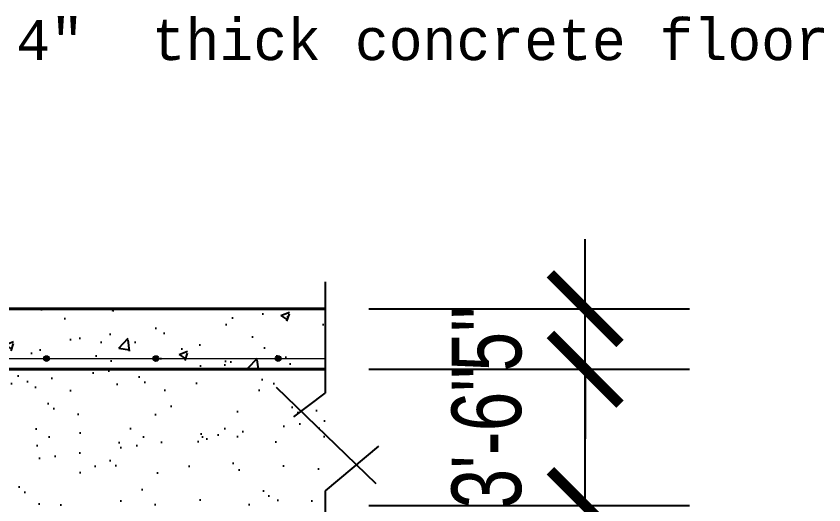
# Model space of a CAD drawing. Header units: inches. Extents: x 8351 to 42256, y 21052 to 33437.
# Drawn here: x 8654.5 to 8707.9, y 24217.4 to 24249.6 of the extents above; entities that cross this region are included whole.
import ezdxf

# ---------------------------------------------------------------- set-up
doc = ezdxf.new("R2010")
doc.units = ezdxf.units.IN
doc.header["$MEASUREMENT"] = 0
doc.layers.add('A-ANNO-TEXT', color=2, linetype='Continuous')
doc.layers.add('A-FLOR-STRS', color=7, linetype='Continuous', lineweight=0)
doc.styles.add('AEP', font='swisscl.ttf')
doc.styles.get("Standard").update_dxf_attribs({"font": 'consolab.ttf', "height": 11})
doc.dimstyles.new('IB-1', dxfattribs={"dimscale": 46, "dimtxt": 0.18, "dimasz": 0.1, "dimexe": 0.15, "dimexo": 0.0625, "dimgap": 0.09, "dimtad": 1, "dimdec": 0, "dimzin": 0, "dimdsep": 46, "dimlunit": 4, "dimtxsty": 'AEP', "dimblk": 'ARCHTICK', "dimcen": 0.09, "dimdle": 0.15, "dimclrd": 8, "dimclre": 8, "dimadec": 0, "dimazin": 0, "dimtfac": 1, "dimtdec": 0, "dimtix": 1, "dimtmove": 2, "dimatfit": 3, "dimfxl": 1, "dimtolj": 1, "dimtzin": 0, "dimarcsym": 0})

# ---------------------------------------------------------------- blocks, each defined once
blk = doc.blocks.new('_ArchTick')
at = {"color": 0, "linetype": 'ByBlock', "const_width": 0.15}
blk.add_lwpolyline([(-0.5, -0.5), (0.5, 0.5)], dxfattribs=at)
blk = doc.blocks.new('*D519')
at = {"color": 8, "lineweight": -2, "transparency": 16777216}
for p, q in [((8692.091, 24183.413), (8692.091, 24224.213)), ((8677.796, 24217.313), (8698.991, 24217.313)), ((8651.178, 24190.313), (8698.991, 24190.313))]:
    blk.add_line(p, q, dxfattribs=at)
at = {"layer": 'Defpoints', "color": 0, "transparency": 16777216}
for p in [(8674.921, 24217.313), (8692.091, 24217.313), (8648.303, 24190.313)]:
    blk.add_point(p, dxfattribs=at)
at = {"color": 8, "lineweight": -2, "transparency": 16777216, "xscale": 4.600000000000001, "yscale": 4.600000000000001, "zscale": 4.600000000000001}
for p, rotation in [((8692.091, 24217.313), 90), ((8692.091, 24190.313), 270)]:
    blk.add_blockref('_ArchTick', p, dxfattribs=dict(at, rotation=rotation))
at = {"color": 0, "transparency": 16777216, "insert": (8685.592, 24203.813), "char_height": 4.6, "attachment_point": 5, "rotation": 90, "style": 'AEP'}
blk.add_mtext('\\A1;3\'-0"', dxfattribs=at)
blk = doc.blocks.new('*D520')
at = {"color": 8, "lineweight": -2, "transparency": 16777216}
for p, q in [((8692.091, 24226.313), (8692.091, 24230.913)), ((8677.796, 24226.313), (8698.991, 24226.313)), ((8692.091, 24217.313), (8692.091, 24226.313)), ((8677.796, 24217.313), (8698.991, 24217.313)), ((8692.091, 24217.313), (8692.091, 24212.713))]:
    blk.add_line(p, q, dxfattribs=at)
at = {"layer": 'Defpoints', "color": 0, "transparency": 16777216}
for p in [(8674.921, 24226.313), (8692.091, 24226.313), (8674.921, 24217.313)]:
    blk.add_point(p, dxfattribs=at)
at = {"color": 8, "lineweight": -2, "transparency": 16777216, "xscale": 4.600000000000001, "yscale": 4.600000000000001, "zscale": 4.600000000000001}
for p, rotation in [((8692.091, 24226.313), 270), ((8692.091, 24217.313), 90)]:
    blk.add_blockref('_ArchTick', p, dxfattribs=dict(at, rotation=rotation))
at = {"color": 0, "transparency": 16777216, "insert": (8685.592, 24221.813), "char_height": 4.6, "attachment_point": 5, "rotation": 90, "style": 'AEP'}
blk.add_mtext('\\A1;3\'-6"', dxfattribs=at)
blk = doc.blocks.new('*D521')
at = {"color": 8, "lineweight": -2, "transparency": 16777216}
for p, q in [((8692.091, 24230.313), (8692.091, 24234.913)), ((8677.796, 24230.313), (8698.991, 24230.313)), ((8692.091, 24226.313), (8692.091, 24230.313)), ((8677.796, 24226.313), (8698.991, 24226.313)), ((8692.091, 24226.313), (8692.091, 24221.713))]:
    blk.add_line(p, q, dxfattribs=at)
at = {"layer": 'Defpoints', "color": 0, "transparency": 16777216}
for p in [(8674.921, 24230.313), (8692.091, 24230.313), (8674.921, 24226.313)]:
    blk.add_point(p, dxfattribs=at)
at = {"color": 8, "lineweight": -2, "transparency": 16777216, "xscale": 4.600000000000001, "yscale": 4.600000000000001, "zscale": 4.600000000000001}
for p, rotation in [((8692.091, 24230.313), 270), ((8692.091, 24226.313), 90)]:
    blk.add_blockref('_ArchTick', p, dxfattribs=dict(at, rotation=rotation))
at = {"color": 0, "transparency": 16777216, "insert": (8685.604, 24228.313), "char_height": 4.6, "attachment_point": 5, "rotation": 90, "style": 'AEP'}
blk.add_mtext('\\A1;5"', dxfattribs=at)

msp = doc.modelspace()

# ---------------------------------------------------------------- hatches: boundary and pattern name
h = msp.add_hatch()
h.set_pattern_fill('AR-CONC', color=8, scale=0.8, style=0)
h.set_pattern_definition([(50, (-148085.5454, 22439.2075), (5.73808146, -0.50201708), [0.6, -6.6]), (355, (-148085.5454, 22439.2075), (-1.11001067, 6.01753707), [0.48, -5.28]), (100.4514, (-148085.067, 22439.1656), (4.62807505, 5.51551634), [0.50992152, -5.6091369]), (46.1842, (-148085.5454, 22440.8075), (8.5379284, -1.3241521), [0.9, -9.9]), (96.6356, (-148084.834, 22440.697), (7.47730164, 7.79294297), [0.7648823, -8.413704]), (351.1842, (-148085.545, 22440.8075), (7.47729556, 7.7929488), [0.72, -7.92]), (21, (-148084.7454, 22440.4075), (4.77525642, -3.22095113), [0.6, -6.6]), (326, (-148084.7454, 22440.4075), (1.94652266, 5.80120036), [0.48, -5.28]), (71.4514, (-148084.3474, 22440.139), (6.72178103, 2.58024397), [0.50992152, -5.6091369]), (37.5, (-148085.5454, 22439.2075), (0.097278843, 2.66315083), [0, -5.216, 0, -5.36, 0, -5.3]), (7.5, (-148085.5454, 22439.2075), (2.1045563, 3.155293695), [0, -3.056, 0, -5.096, 0, -2.02]), (327.5, (-148087.3294, 22439.2075), (4.27057949, -0.180438974), [0, -2, 0, -6.24, 0, -8.28]), (317.5, (-148088.1294, 22439.2075), (4.665489355, 0.80083986), [0, -2.6, 0, -4.144, 0, -5.88])])
edge = h.paths.add_edge_path()
edge.add_line((8674.921, 24230.313), (8638.943, 24230.313))
edge.add_spline(control_points=[(8638.943, 24230.313), (8638.872, 24230.306), (8638.801, 24230.305), (8638.73, 24230.313)], knot_values=[5.468447, 5.468447, 5.468447, 5.468447, 5.682646, 5.682646, 5.682646, 5.682646], degree=3, periodic=0)
edge.add_line((8638.73, 24230.313), (8637.708, 24230.313))
edge.add_spline(control_points=[(8637.708, 24230.313), (8637.51, 24230.281), (8637.309, 24230.304), (8637.109, 24230.313)], knot_values=[3.830592, 3.830592, 3.830592, 3.830592, 4.430197, 4.430197, 4.430197, 4.430197], degree=3, periodic=0)
edge.add_line((8637.109, 24230.313), (8636.684, 24230.313))
edge.add_spline(control_points=[(8636.684, 24230.313), (8636.238, 24230.298), (8635.794, 24230.253), (8635.352, 24230.313)], knot_values=[2.074247, 2.074247, 2.074247, 2.074247, 3.407323, 3.407323, 3.407323, 3.407323], degree=3, periodic=0)
edge.add_line((8635.352, 24230.313), (8604.633, 24230.313))
edge.add_line((8604.633, 24230.313), (8604.633, 24226.313))
edge.add_line((8604.633, 24226.313), (8634.353, 24226.313))
edge.add_spline(control_points=[(8634.353, 24226.313), (8634.402, 24226.321), (8634.572, 24226.344), (8634.742, 24226.33), (8634.863, 24226.313)], knot_values=[1.068767, 1.068767, 1.068767, 1.068767, 1.215198, 1.58148, 1.58148, 1.58148, 1.58148], degree=3, periodic=0)
edge.add_line((8634.863, 24226.313), (8638.079, 24226.313))
edge.add_spline(control_points=[(8638.079, 24226.313), (8638.116, 24226.318), (8638.196, 24226.326), (8638.276, 24226.319), (8638.319, 24226.313)], knot_values=[4.807846, 4.807846, 4.807846, 4.807846, 4.920431, 5.051742, 5.051742, 5.051742, 5.051742], degree=3, periodic=0)
edge.add_line((8638.319, 24226.313), (8674.921, 24226.313))
edge.add_line((8674.921, 24226.313), (8674.921, 24230.313))
h = msp.add_hatch()
h.set_pattern_fill('AR-SAND', color=5, scale=2, style=0)
h.set_pattern_definition([(37.5, (-148085.5454, 22439.2075), (-0.125986716, 3.85364754), [0, -3.04, 0, -3.4, 0, -3.25]), (7.5, (-148085.5454, 22439.2075), (3.53955341, 5.64429213), [0, -1.64, 0, -2.74, 0, -1.05]), (327.5, (-148088.0054, 22439.2075), (6.22828372, 0.01131811), [0, -1, 0, -3.6, 0, -4.7]), (317.5, (-148088.0054, 22439.2075), (6.0122532, 1.75535113), [0, -0.5, 0, -2.36, 0, -2.7])])
edge = h.paths.add_edge_path()
edge.add_line((8674.921, 24226.313), (8639.394, 24226.313))
edge.add_spline(control_points=[(8638.943, 24226.231), (8639.063, 24226.242), (8639.183, 24226.268), (8639.303, 24226.294)], knot_values=[5.682646, 5.682646, 5.682646, 5.682646, 6.044861, 6.044861, 6.044861, 6.044861], degree=3, periodic=0)
edge.add_line((8639.303, 24226.294), (8639.303, 24217.313))
edge.add_line((8639.303, 24217.313), (8674.921, 24217.313))
edge.add_line((8674.921, 24217.313), (8674.921, 24226.313))
h.paths.add_polyline_path([(8633.303, 24226.313), (8604.633, 24226.313), (8604.633, 24217.313), (8633.303, 24217.313)])
at = {"layer": 'A-FLOR-STRS', "lineweight": 9}
h = msp.add_hatch(color=1, dxfattribs=at)
h.dxf.hatch_style = 1
h.paths.add_polyline_path([(8656.507, 24227.206, 0.414214), (8656.32, 24227.018, 0.414214), (8656.507, 24226.83)])
h.paths.add_polyline_path([(8656.507, 24227.206), (8656.507, 24227.018), (8656.695, 24227.018, 0.414214)])
h.paths.add_polyline_path([(8656.695, 24227.018), (8656.507, 24227.018), (8656.507, 24226.83, 0.414214)])
h = msp.add_hatch(color=1, dxfattribs=at)
h.dxf.hatch_style = 1
h.paths.add_polyline_path([(8663.733, 24227.206, 0.414214), (8663.545, 24227.018, 0.414214), (8663.733, 24226.83)])
h.paths.add_polyline_path([(8663.733, 24227.206), (8663.733, 24227.018), (8663.921, 24227.018, 0.414214)])
h.paths.add_polyline_path([(8663.921, 24227.018), (8663.733, 24227.018), (8663.733, 24226.83, 0.414214)])
h = msp.add_hatch(color=1, dxfattribs=at)
h.dxf.hatch_style = 1
h.paths.add_polyline_path([(8671.806, 24227.206, 0.414214), (8671.618, 24227.018, 0.414214), (8671.806, 24226.83)])
h.paths.add_polyline_path([(8671.806, 24227.206), (8671.806, 24227.018), (8671.993, 24227.018, 0.414214)])
h.paths.add_polyline_path([(8671.993, 24227.018), (8671.806, 24227.018), (8671.806, 24226.83, 0.414214)])

# ---------------------------------------------------------------- linework, layer by layer
at = {"color": 7}
for p, q in [((8674.921, 24232.089), (8674.921, 24224.735)), ((8678.288, 24218.737), (8671.693, 24225.109)), ((8672.832, 24223.177), (8674.921, 24224.735)), ((8678.441, 24221.24), (8674.921, 24218.288)), ((8674.921, 24218.288), (8674.921, 24207.322))]:
    msp.add_line(p, q, dxfattribs=at)
at = {"color": 7, "lineweight": 40}
for p, q in [((8604.633, 24230.313), (8674.921, 24230.313)), ((8604.633, 24226.313), (8674.921, 24226.313)), ((8638.079, 24226.313), (8674.921, 24226.313))]:
    msp.add_line(p, q, dxfattribs=at)
at = {"layer": 'A-FLOR-STRS', "color": 1, "lineweight": 9}
msp.add_line((8643.341, 24227.018), (8674.921, 24227.018), dxfattribs=at)
for centre in [(8656.507, 24227.018), (8663.733, 24227.018), (8671.806, 24227.018)]:
    msp.add_circle(centre, 0.188, dxfattribs=at)

# ---------------------------------------------------------------- texts
at = {"layer": 'A-ANNO-TEXT', "color": 7, "lineweight": 9}
msp.add_text('4"  thick concrete floor', height=2.64, dxfattribs=at).set_placement((8654.507, 24246.726))

# ---------------------------------------------------------------- dimensions: what is measured, and where the dimension line sits
for base, p1, p2, text, picture, middle in [((8692.091, 24230.313), (8674.921, 24226.313), (8674.921, 24230.313), '5"', '*D521', (8685.604, 24228.313)), ((8692.091, 24226.313), (8674.921, 24217.313), (8674.921, 24226.313), '3\'-6"', '*D520', (8685.592, 24221.813)), ((8692.091, 24217.313), (8648.303, 24190.313), (8674.921, 24217.313), '3\'-0"', '*D519', (8685.592, 24203.813))]:
    dim = msp.add_linear_dim(base=base, p1=p1, p2=p2, angle=90, text=text, dimstyle='IB-1', override={"dimtxt": 0.1})
    dim.commit()
    dim.dimension.update_dxf_attribs({"geometry": picture, "text_midpoint": middle})

doc.saveas('drawing.dxf')
